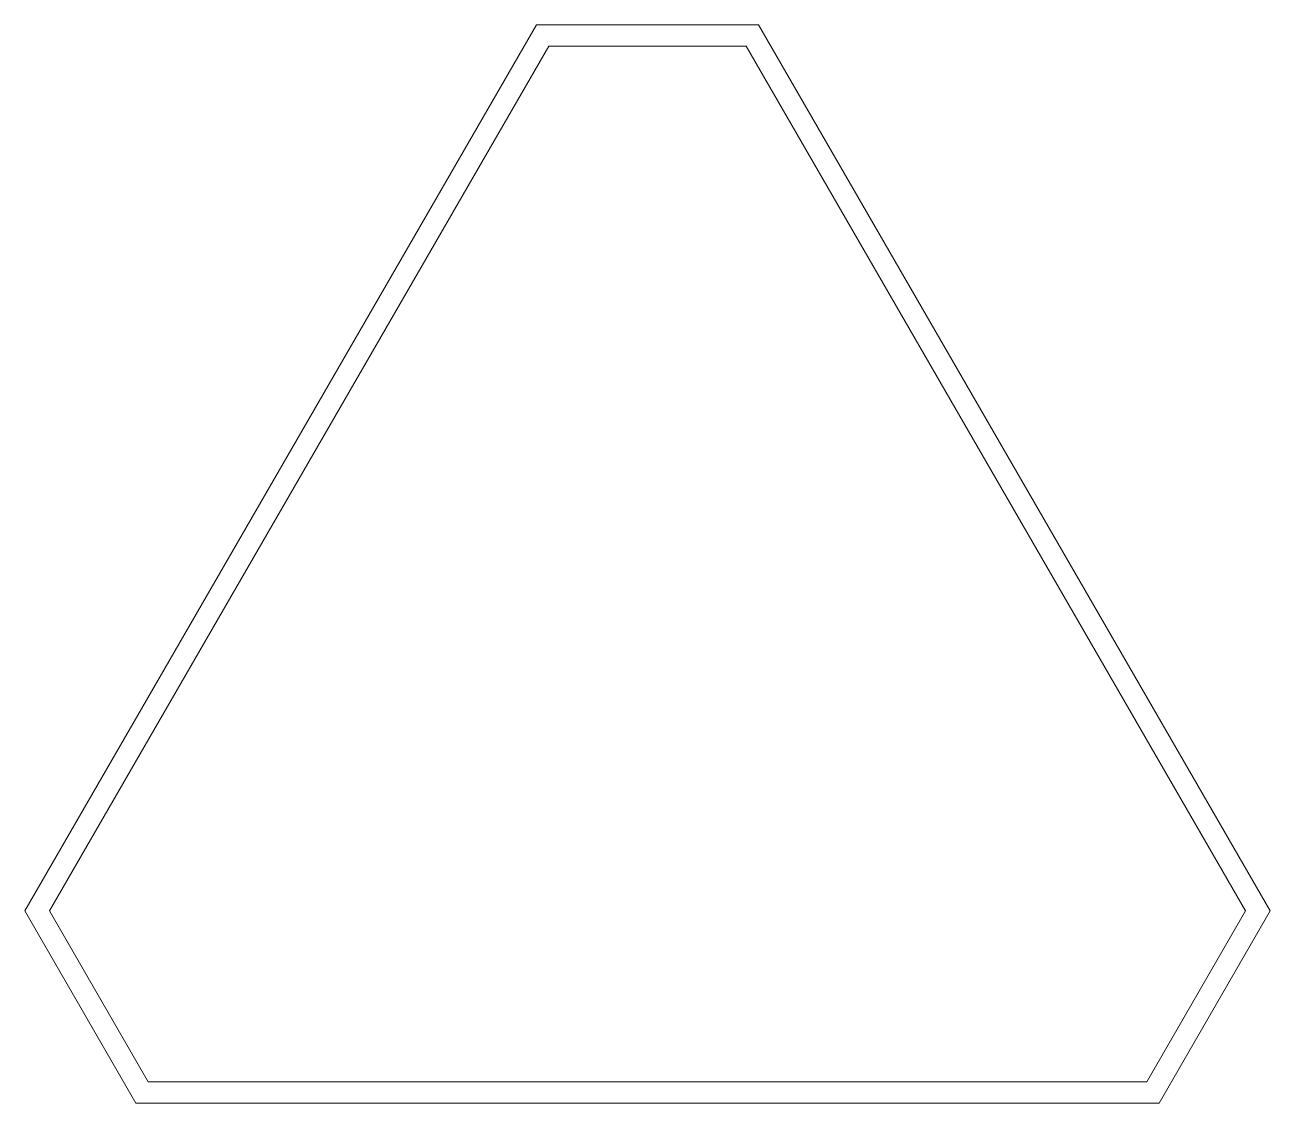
# Model space of a CAD drawing. Header units: millimetres. Extents: x -29.1 to 29.1, y -19.8 to 30.6.
import ezdxf

# ---------------------------------------------------------------- set-up
doc = ezdxf.new("R2010")
doc.units = ezdxf.units.MM
doc.layers.get('0').update_dxf_attribs({"linetype": 'CONTINUOUS', "lineweight": 0})

msp = doc.modelspace()

# ---------------------------------------------------------------- linework, layer by layer
for p, q in [((-5.193, 30.646), (-29.137, -10.825)), ((-5.193, 30.646), (5.193, 30.646)), ((29.137, -10.825), (5.193, 30.646)), ((-4.616, 29.646), (-27.982, -10.825)), ((-4.616, 29.646), (4.616, 29.646)), ((27.982, -10.825), (4.616, 29.646)), ((-29.137, -10.825), (-23.943, -19.821)), ((-27.982, -10.825), (-23.366, -18.821)), ((23.366, -18.821), (27.982, -10.825)), ((23.943, -19.821), (29.137, -10.825)), ((-23.366, -18.821), (23.366, -18.821)), ((-23.943, -19.821), (23.943, -19.821))]:
    msp.add_line(p, q)

doc.saveas('drawing.dxf')
